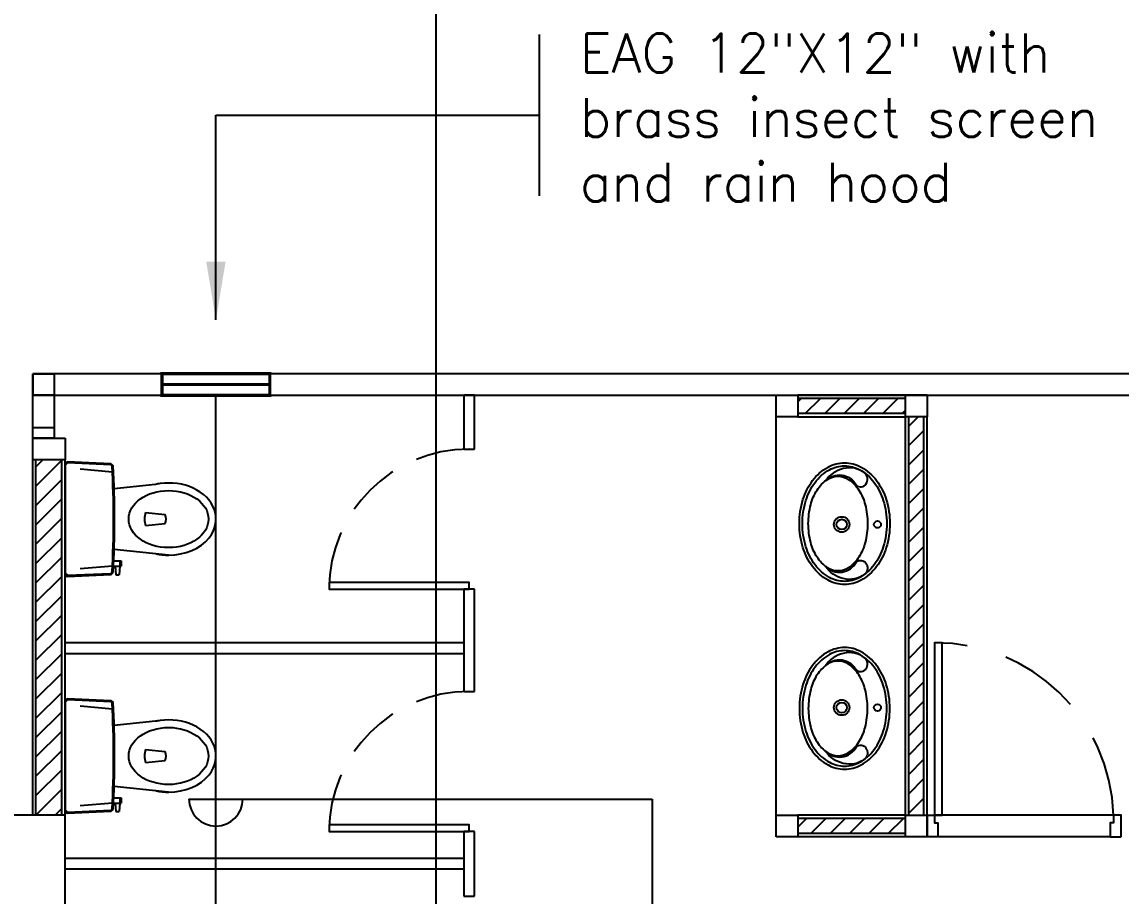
# Model space of a CAD drawing. Header units: millimetres. Extents: x -398 to 816, y -1 to 208.
# Drawn here: x 497.64 to 502.74, y 41.27 to 45.33 of the extents above; entities that cross this region are included whole.
import ezdxf

# ---------------------------------------------------------------- set-up
doc = ezdxf.new("R2010")
doc.units = ezdxf.units.MM
doc.linetypes.add('ACAD_ISO04W100', pattern=[30, 24, -3, 0, -3])
doc.linetypes.add('DASHED', pattern=[0.75, 0.5, -0.25])
for name, color, linetype in [('AA_Column', 5, 'Continuous'), ('AA_Door', 3, 'Continuous'), ('AA_Floor', 31, 'Continuous'), ('AA_furn', 11, 'Continuous'), ('AA_Hatch', 8, 'Continuous'), ('AA_Wall', 1, 'Continuous'), ('AC EXF', 171, 'Continuous'), ('AC FCU', 221, 'Continuous'), ('AC Grille', 91, 'Continuous')]:
    doc.layers.add(name, color=color, linetype=linetype)
doc.styles.add('Romans', font='romans.shx')

msp = doc.modelspace()

# ---------------------------------------------------------------- linework, layer by layer
at = {"layer": 'AA_Column', "color": 9}
msp.add_lwpolyline([(497.34, 41.1489), (497.84, 41.1489), (497.84, 41.6489), (497.34, 41.6489)], close=True, dxfattribs=at)
at = {"layer": 'AA_Door', "color": 9}
for points in [[(499.065, 42.7289), (499.065, 42.6989), (499.715, 42.6989), (499.715, 42.7289)], [(501.91, 41.6489), (501.91, 42.4489), (501.875, 42.4489), (501.875, 41.6489)], [(499.065, 41.6039), (499.065, 41.5739), (499.715, 41.5739), (499.715, 41.6039)]]:
    msp.add_lwpolyline(points, close=True, dxfattribs=at)
for points in [[(501.84, 41.5489), (501.84, 41.6489), (501.875, 41.6489), (501.875, 41.6139), (501.89, 41.6139), (501.89, 41.5489), (501.84, 41.5489)], [(502.74, 41.5489), (502.74, 41.6489), (502.705, 41.6489), (502.705, 41.6139), (502.69, 41.6139), (502.69, 41.5489), (502.74, 41.5489)]]:
    msp.add_lwpolyline(points, dxfattribs=at)
at = {"layer": 'AA_Door', "color": 9, "linetype": 'DASHED', "ltscale": 0.5}
for centre in [(499.715, 42.6989), (499.715, 41.5739)]:
    msp.add_arc(centre, 0.65, 90, 180, dxfattribs=at)
at = {"layer": 'AA_Door', "color": 9, "linetype": 'DASHED', "ltscale": 0.75}
msp.add_arc((501.8826, 41.6263), 0.8227, 1.5795, 90.5293, dxfattribs=at)
at = {"layer": 'AA_Floor', "color": 9}
for p, q in [((502.705, 41.6489), (501.875, 41.6489)), ((502.69, 41.5489), (501.89, 41.5489))]:
    msp.add_line(p, q, dxfattribs=at)
at = {"layer": 'AA_furn', "color": 9}
for p, q in [((497.84, 43.2814), (497.85, 43.2914)), ((497.84, 43.2744), (497.852, 43.2863)), ((497.84, 43.2814), (497.84, 42.7664)), ((497.85, 43.2914), (498.0525, 43.2822)), ((497.852, 43.2863), (498.0503, 43.2773)), ((498.06, 43.242), (497.91, 43.2552)), ((498.0503, 43.2773), (498.0582, 43.2696)), ((498.0525, 43.2822), (498.063, 43.2718)), ((498.2601, 43.1851), (498.0677, 43.1649)), ((498.2138, 43.0539), (498.3038, 43.0449)), ((498.2138, 42.9939), (498.3038, 43.0029)), ((498.3204, 42.8564), (498.0677, 42.8829)), ((498.0596, 42.8057), (497.91, 42.7926)), ((498.0646, 42.8054), (498.0996, 42.8054)), ((498.0658, 42.8304), (498.0996, 42.8304)), ((498.0721, 42.8054), (498.0756, 42.7656)), ((498.0946, 42.8054), (498.0911, 42.7656)), ((498.0946, 42.8304), (498.0946, 42.8054)), ((498.0996, 42.8304), (498.0996, 42.8054)), ((497.84, 42.7735), (497.852, 42.7615)), ((497.84, 42.7664), (497.85, 42.7564)), ((498.0525, 42.7656), (497.85, 42.7564)), ((498.0503, 42.7705), (497.852, 42.7615)), ((498.0503, 42.7705), (498.0582, 42.7783)), ((498.0525, 42.7656), (498.063, 42.7761)), ((498.0756, 42.7656), (498.0911, 42.7656)), ((497.84, 42.1814), (497.85, 42.1914)), ((497.84, 42.1744), (497.852, 42.1863)), ((497.84, 42.1814), (497.84, 41.6664)), ((497.85, 42.1914), (498.0525, 42.1822)), ((497.852, 42.1863), (498.0503, 42.1773)), ((498.0503, 42.1773), (498.0582, 42.1696)), ((498.0525, 42.1822), (498.063, 42.1718)), ((498.06, 42.142), (497.91, 42.1552)), ((498.2601, 42.0851), (498.0677, 42.0649)), ((498.2138, 41.9539), (498.3038, 41.9449)), ((498.2138, 41.8939), (498.3038, 41.9029)), ((498.3204, 41.7564), (498.0677, 41.7829)), ((498.0658, 41.7304), (498.0996, 41.7304)), ((498.0946, 41.7304), (498.0946, 41.7054)), ((498.0996, 41.7304), (498.0996, 41.7054)), ((497.84, 41.6735), (497.852, 41.6615)), ((498.0503, 41.6705), (497.852, 41.6615)), ((498.0596, 41.7057), (497.91, 41.6926)), ((498.0503, 41.6705), (498.0582, 41.6783)), ((498.0525, 41.6656), (498.063, 41.6761)), ((498.0646, 41.7054), (498.0996, 41.7054)), ((498.0721, 41.7054), (498.0756, 41.6656)), ((498.0946, 41.7054), (498.0911, 41.6656)), ((497.84, 41.6664), (497.85, 41.6564)), ((498.0525, 41.6656), (497.85, 41.6564)), ((498.0756, 41.6656), (498.0911, 41.6656))]:
    msp.add_line(p, q, dxfattribs=at)
for points in [[(501.4573, 42.7204, -0.12778), (501.3804, 42.7404, -0.106194), (501.3088, 42.8032, -0.085342), (501.2641, 42.8915, -0.074814), (501.2473, 43.0029, -0.074814), (501.2641, 43.1144, -0.085342), (501.3088, 43.2027, -0.106194), (501.3804, 43.2654, -0.12778), (501.4573, 43.2854, -0.12778), (501.5343, 43.2654, -0.106194), (501.6058, 43.2027, -0.085342), (501.6506, 43.1144, -0.074814), (501.6673, 43.0029, -0.074814), (501.6506, 42.8915, -0.085342), (501.6058, 42.8032, -0.106194), (501.5343, 42.7404, -0.12778)], [(501.4573, 42.7347, -0.12778), (501.3874, 42.7529, -0.106194), (501.3203, 42.8117, -0.085342), (501.2778, 42.8957, -0.074814), (501.2616, 43.0029, -0.074814), (501.2778, 43.1102, -0.085342), (501.3203, 43.1942, -0.106194), (501.3874, 43.253, -0.12778), (501.4573, 43.2712, -0.12778), (501.5273, 43.253, -0.106194), (501.5944, 43.1942, -0.085342), (501.6369, 43.1102, -0.074814), (501.6531, 43.0029, -0.074814), (501.6369, 42.8957, -0.085342), (501.5944, 42.8117, -0.106194), (501.5273, 42.7529, -0.12778)], [(501.4265, 43.2228, -0.147293), (501.4754, 43.2081, -0.107138), (501.5238, 43.1584, -0.076503), (501.5528, 43.0908, -0.063457), (501.564, 43.003, -0.063457), (501.5528, 42.9151, -0.076503), (501.5238, 42.8475, -0.107138), (501.4754, 42.7978, -0.147293), (501.4265, 42.7831, -0.147293), (501.3777, 42.7978, -0.107138), (501.3293, 42.8475, -0.076503), (501.3002, 42.9151, -0.063457), (501.289, 43.003, -0.063457), (501.3002, 43.0908, -0.076503), (501.3293, 43.1584, -0.107138), (501.3777, 43.2081, -0.147293)], [(501.4573, 42.4274, 0.12778), (501.3804, 42.4074, 0.106194), (501.3088, 42.3447, 0.085342), (501.2641, 42.2564, 0.074814), (501.2473, 42.1449, 0.074814), (501.2641, 42.0335, 0.085342), (501.3088, 41.9452, 0.106194), (501.3804, 41.8824, 0.12778), (501.4573, 41.8624, 0.12778), (501.5343, 41.8824, 0.106194), (501.6058, 41.9452, 0.085342), (501.6506, 42.0335, 0.074814), (501.6673, 42.1449, 0.074814), (501.6506, 42.2564, 0.085342), (501.6058, 42.3447, 0.106194), (501.5343, 42.4074, 0.12778)], [(501.4573, 42.4132, 0.12778), (501.3874, 42.395, 0.106194), (501.3203, 42.3362, 0.085342), (501.2778, 42.2522, 0.074814), (501.2616, 42.1449, 0.074814), (501.2778, 42.0377, 0.085342), (501.3203, 41.9537, 0.106194), (501.3874, 41.8949, 0.12778), (501.4573, 41.8767, 0.12778), (501.5273, 41.8949, 0.106194), (501.5944, 41.9537, 0.085342), (501.6369, 42.0377, 0.074814), (501.6531, 42.1449, 0.074814), (501.6369, 42.2522, 0.085342), (501.5944, 42.3362, 0.106194), (501.5273, 42.395, 0.12778)], [(501.4265, 41.925, 0.147293), (501.4754, 41.9397, 0.107138), (501.5238, 41.9894, 0.076503), (501.5528, 42.057, 0.063457), (501.564, 42.1449, 0.063457), (501.5528, 42.2327, 0.076503), (501.5238, 42.3003, 0.107138), (501.4754, 42.35, 0.147293), (501.4265, 42.3647, 0.147293), (501.3777, 42.35, 0.107138), (501.3293, 42.3003, 0.076503), (501.3002, 42.2327, 0.063457), (501.289, 42.1449, 0.063457), (501.3002, 42.057, 0.076503), (501.3293, 41.9894, 0.107138), (501.3777, 41.9397, 0.147293)]]:
    msp.add_lwpolyline(points, format="xyb", close=True, dxfattribs=at)
for points in [[(501.3678, 43.2011, -0.511627), (501.5125, 43.1806, 0.433862), (501.5565, 43.1867, 0.383662), (501.5504, 43.238, 0.231311), (501.451, 43.2582, 0.182861), (501.3678, 43.2011, 0.790231)], [(501.368, 42.8048, 0.512124), (501.5125, 42.8252, -0.433862), (501.5565, 42.8191, -0.383662), (501.5504, 42.7678, -0.231311), (501.451, 42.7476, -0.183091), (501.368, 42.8048, -0.790231)], [(501.368, 42.3431, -0.512124), (501.5125, 42.3226, 0.433862), (501.5565, 42.3287, 0.383662), (501.5504, 42.38, 0.231311), (501.451, 42.4002, 0.183091), (501.368, 42.3431, 0.790231)], [(501.3678, 41.9468, 0.511627), (501.5125, 41.9672, -0.433862), (501.5565, 41.9611, -0.383662), (501.5504, 41.9098, -0.231311), (501.451, 41.8896, -0.182861), (501.3678, 41.9468, -0.790231)]]:
    msp.add_lwpolyline(points, format="xyb", dxfattribs=at)
for centre, radius in [((501.4439, 42.9989), 0.036), ((501.4439, 42.9989), 0.0241), ((501.6099, 42.9989), 0.0162), ((501.4439, 42.1489), 0.036), ((501.4439, 42.1489), 0.0241), ((501.6099, 42.1489), 0.0162)]:
    msp.add_circle(centre, radius, dxfattribs=at)
for centre, radius, start, end in [((493.6415, 43.0239), 4.4234, 356.8166, 3.1834), ((493.6415, 43.0239), 4.4284, 356.7917, 3.2083), ((498.3016, 43.0239), 0.0928, 161.1381, 198.8619), ((498.2622, 43.0239), 0.0466, 333.215, 26.785), ((493.6415, 41.9239), 4.4234, 356.8166, 3.1834), ((493.6415, 41.9239), 4.4284, 356.7917, 3.2083), ((498.3016, 41.9239), 0.0928, 161.1381, 198.8619), ((498.2622, 41.9239), 0.0466, 333.215, 26.785)]:
    msp.add_arc(centre, radius, start, end, dxfattribs=at)
for centre in [(498.3204, 43.0239), (498.3204, 41.9239)]:
    msp.add_ellipse(centre, major_axis=(-0.185, 0), ratio=0.716216, dxfattribs=at)
for points in [[(498.2613, 42.8626), (498.2809, 42.8585), (498.3012, 42.8564), (498.3952, 42.8567), (498.4685, 42.8858), (498.5382, 42.9742), (498.5481, 43.0239), (498.5179, 43.1109), (498.4808, 43.1462), (498.3887, 43.1885), (498.3333, 43.1959), (498.274, 43.1878), (498.267, 43.1866), (498.2601, 43.1851)], [(498.2613, 41.7626), (498.2809, 41.7585), (498.3012, 41.7564), (498.3952, 41.7567), (498.4685, 41.7858), (498.5382, 41.8742), (498.5481, 41.9239), (498.5179, 42.0109), (498.4808, 42.0462), (498.3887, 42.0885), (498.3333, 42.0959), (498.274, 42.0878), (498.267, 42.0866), (498.2601, 42.0851)]]:
    msp.add_open_spline(points, degree=3, knots=[1.286089, 1.286089, 1.286089, 1.286089, 1.576268, 1.576268, 2.627882, 2.627882, 3.385411, 3.385411, 4.14294, 4.14294, 4.900469, 4.900469, 5.002966, 5.002966, 5.002966, 5.002966], dxfattribs=at)
at = {"layer": 'AA_Hatch', "color": 9}
for p, q in [((501.24, 43.5687), (501.2552, 43.5839)), ((501.275, 43.5139), (501.345, 43.5839)), ((501.3648, 43.5139), (501.4348, 43.5839)), ((501.4546, 43.5139), (501.5246, 43.5839)), ((501.5444, 43.5139), (501.6144, 43.5839)), ((501.6342, 43.5139), (501.7042, 43.5839)), ((501.7241, 43.5139), (501.74, 43.5299)), ((501.755, 43.4551), (501.7989, 43.4989)), ((501.7887, 43.3989), (501.825, 43.4353)), ((501.755, 43.3653), (501.7887, 43.3989)), ((501.755, 43.2755), (501.825, 43.3455)), ((497.705, 43.2666), (497.7373, 43.2989)), ((497.705, 43.1768), (497.825, 43.2968)), ((501.755, 43.1857), (501.825, 43.2557)), ((497.705, 43.087), (497.825, 43.207)), ((501.755, 43.0959), (501.825, 43.1659)), ((497.705, 42.9972), (497.825, 43.1172)), ((501.755, 43.0061), (501.825, 43.0761)), ((497.705, 42.9074), (497.825, 43.0274)), ((501.755, 42.9163), (501.825, 42.9863)), ((497.705, 42.8176), (497.825, 42.9376)), ((501.755, 42.8265), (501.825, 42.8965)), ((497.705, 42.7278), (497.825, 42.8478)), ((501.755, 42.7367), (501.825, 42.8067)), ((497.705, 42.638), (497.825, 42.758)), ((501.755, 42.6469), (501.825, 42.7169)), ((497.705, 42.5482), (497.825, 42.6682)), ((501.755, 42.5571), (501.825, 42.6271)), ((497.705, 42.4584), (497.825, 42.5784)), ((501.755, 42.4672), (501.825, 42.5372)), ((497.705, 42.3686), (497.825, 42.4886)), ((501.755, 42.3774), (501.825, 42.4474)), ((497.705, 42.2788), (497.825, 42.3988)), ((501.755, 42.2876), (501.825, 42.3576)), ((497.705, 42.189), (497.825, 42.309)), ((501.755, 42.1978), (501.825, 42.2678)), ((497.705, 42.0992), (497.825, 42.2192)), ((501.755, 42.108), (501.825, 42.178)), ((497.705, 42.0094), (497.825, 42.1294)), ((501.755, 42.0182), (501.825, 42.0882)), ((497.705, 41.9195), (497.825, 42.0395)), ((501.755, 41.9284), (501.825, 41.9984)), ((497.705, 41.8297), (497.825, 41.9497)), ((501.755, 41.8386), (501.825, 41.9086)), ((497.705, 41.7399), (497.825, 41.8599)), ((497.705, 41.6501), (497.825, 41.7701)), ((501.755, 41.7488), (501.825, 41.8188)), ((501.755, 41.659), (501.825, 41.729)), ((497.7936, 41.6489), (497.825, 41.6803)), ((501.24, 41.593), (501.2809, 41.6339)), ((501.3007, 41.5639), (501.3707, 41.6339)), ((501.3905, 41.5639), (501.4605, 41.6339)), ((501.4803, 41.5639), (501.5503, 41.6339)), ((501.5701, 41.5639), (501.6401, 41.6339)), ((501.6599, 41.5639), (501.7299, 41.6339))]:
    msp.add_line(p, q, dxfattribs=at)
at = {"layer": 'AA_Wall', "color": 9}
for p, q in [((497.69, 43.6989), (497.69, 43.5989)), ((503.34, 43.6989), (497.69, 43.6989)), ((497.69, 43.6989), (497.79, 43.6989)), ((497.69, 43.5989), (497.69, 43.6989)), ((497.79, 43.6989), (497.79, 43.5989)), ((497.69, 43.4489), (497.69, 43.5989)), ((497.69, 43.5989), (503.34, 43.5989)), ((497.79, 43.5989), (497.69, 43.5989)), ((497.79, 43.5989), (497.79, 43.4489)), ((499.69, 43.5989), (499.69, 43.3489)), ((499.74, 43.5989), (499.69, 43.5989)), ((499.74, 43.3489), (499.74, 43.5989)), ((501.14, 43.5989), (501.24, 43.5989)), ((501.14, 43.4989), (501.14, 43.5989)), ((501.84, 43.5989), (501.24, 43.5989)), ((501.24, 43.5989), (501.24, 43.4989)), ((501.74, 43.5839), (501.24, 43.5839)), ((501.74, 43.5989), (501.84, 43.5989)), ((501.74, 43.4989), (501.74, 43.5989)), ((501.84, 43.5989), (501.84, 43.4989)), ((501.74, 43.5139), (501.24, 43.5139)), ((501.14, 41.6489), (501.14, 43.4989)), ((501.24, 43.4989), (501.14, 43.4989)), ((501.24, 43.4989), (501.74, 43.4989)), ((501.74, 41.6489), (501.74, 43.4989)), ((501.84, 43.4989), (501.74, 43.4989)), ((501.755, 41.6489), (501.755, 43.4989)), ((501.825, 41.6489), (501.825, 43.4989)), ((501.84, 41.6489), (501.84, 43.4989)), ((497.69, 43.4489), (497.79, 43.4489)), ((497.69, 43.3989), (497.69, 43.4489)), ((497.79, 43.4489), (497.79, 43.3989)), ((497.69, 43.2989), (497.69, 43.3989)), ((497.69, 43.3989), (497.84, 43.3989)), ((497.79, 43.3989), (497.69, 43.3989)), ((497.69, 43.2989), (497.69, 43.3989)), ((497.69, 43.3989), (497.84, 43.3989)), ((497.84, 43.3989), (497.84, 43.2989)), ((497.84, 43.3989), (497.84, 43.2989)), ((499.69, 43.3489), (499.74, 43.3489)), ((497.69, 41.6489), (497.69, 43.2989)), ((497.69, 41.6489), (497.69, 43.2989)), ((497.84, 43.2989), (497.69, 43.2989)), ((497.84, 43.2989), (497.69, 43.2989)), ((497.705, 41.6489), (497.705, 43.2989)), ((497.705, 41.6489), (497.705, 43.2989)), ((497.825, 41.6489), (497.825, 43.2989)), ((497.84, 41.6489), (497.84, 43.2989)), ((499.69, 42.6989), (499.69, 42.2239)), ((499.74, 42.6989), (499.69, 42.6989)), ((499.74, 42.2239), (499.74, 42.6989)), ((499.69, 42.4489), (497.84, 42.4489)), ((499.69, 42.3989), (497.84, 42.3989)), ((499.69, 42.2239), (499.74, 42.2239)), ((501.14, 41.6489), (501.24, 41.6489)), ((501.14, 41.5489), (501.14, 41.6489)), ((501.74, 41.6489), (501.24, 41.6489)), ((501.24, 41.6489), (501.24, 41.5489)), ((501.74, 41.6339), (501.24, 41.6339)), ((501.74, 41.6489), (501.84, 41.6489)), ((501.74, 41.5489), (501.74, 41.6489)), ((501.84, 41.6489), (501.84, 41.5489)), ((499.69, 41.5739), (499.69, 41.2739)), ((499.74, 41.5739), (499.69, 41.5739)), ((499.74, 41.2739), (499.74, 41.5739)), ((501.24, 41.5489), (501.14, 41.5489)), ((501.74, 41.5639), (501.24, 41.5639)), ((501.74, 41.5489), (501.24, 41.5489)), ((501.84, 41.5489), (501.74, 41.5489)), ((499.69, 41.4489), (497.84, 41.4489)), ((499.69, 41.3989), (497.84, 41.3989)), ((499.69, 41.2739), (499.74, 41.2739))]:
    msp.add_line(p, q, dxfattribs=at)
at = {"layer": 'AC EXF', "color": 2}
for p, q in [((500.04, 45.2739), (500.04, 44.5239)), ((498.54, 43.9489), (498.54, 44.8989)), ((498.54, 44.8989), (500.04, 44.8989)), ((498.415, 41.7239), (500.565, 41.7239)), ((500.565, 41.7239), (500.565, 35.7239))]:
    msp.add_line(p, q, dxfattribs=at)
at = {"layer": 'AC EXF', "color": 3}
msp.add_line((498.54, 39.8489), (498.54, 43.5989), dxfattribs=at)
at = {"layer": 'AC EXF', "color": 2}
msp.add_arc((498.54, 41.7239), 0.125, 180, 0, dxfattribs=at)
msp.add_solid([(498.585, 44.2189), (498.54, 43.9489), (498.495, 44.2189)], dxfattribs=at)
at = {"layer": 'AC FCU', "color": 5, "linetype": 'ACAD_ISO04W100', "ltscale": 0.25}
msp.add_line((499.5611, 46.3772), (499.5611, 10.1043), dxfattribs=at)
at = {"layer": 'AC Grille', "const_width": 0.015}
msp.add_lwpolyline([(498.29, 43.6989), (498.79, 43.6989), (498.79, 43.5989), (498.29, 43.5989)], close=True, dxfattribs=at)
msp.add_lwpolyline([(498.29, 43.6489), (498.79, 43.6489)], dxfattribs=at)

# ---------------------------------------------------------------- texts
at = {"layer": 'AC EXF', "color": 2, "style": 'Romans'}
for s, p in [('EAG 12"X12" with', (500.2288, 45.0978)), ('brass insect screen', (500.2288, 44.7978)), ('and rain hood', (500.2288, 44.4978))]:
    msp.add_text(s, height=0.18, dxfattribs=at).set_placement(p)

doc.saveas('drawing.dxf')
